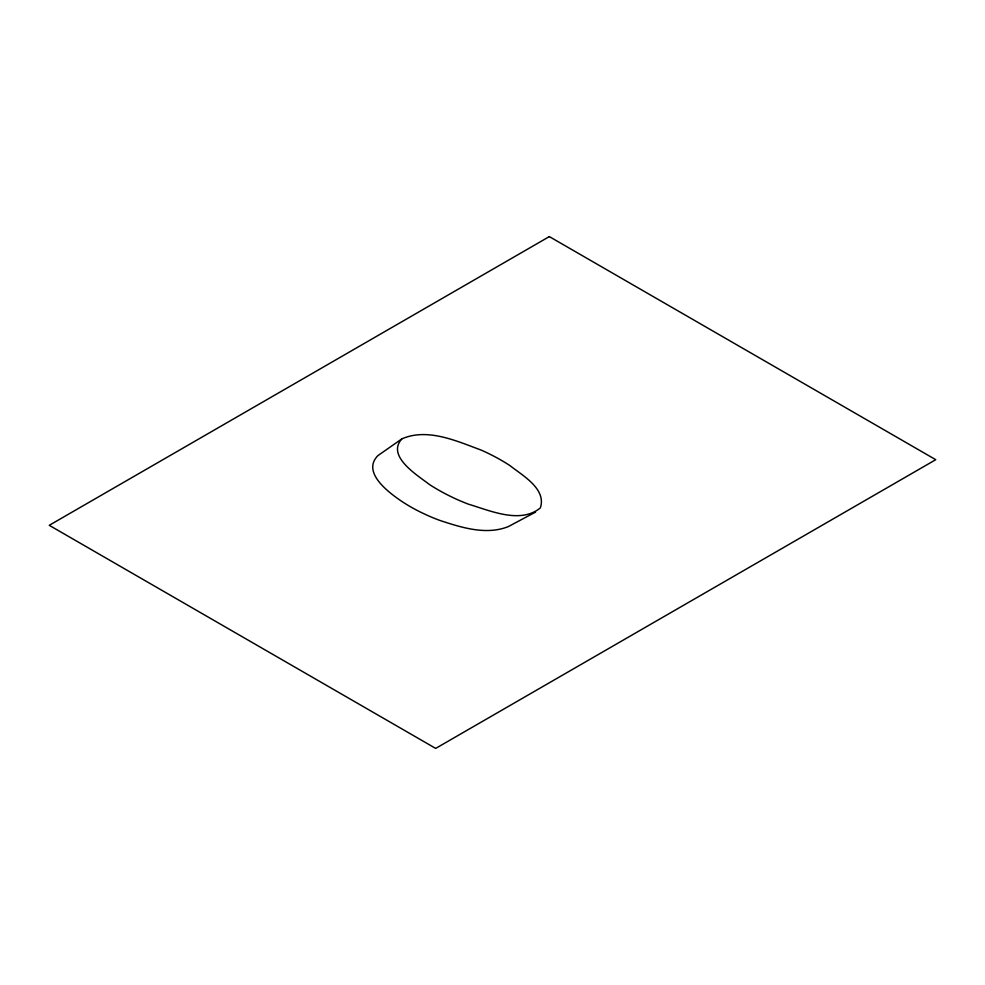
<?xml version="1.0" encoding="UTF-8"?>
<svg xmlns="http://www.w3.org/2000/svg" width="985" height="985" viewBox="0 0 985 985"><rect width="100%" height="100%" fill="white"/><g stroke="black" fill="none" stroke-linecap="round" stroke-linejoin="round"><path stroke-width="1.48" d="M401.868 438.867C385.923 456.264 417.8 475.459 429.448 484.509A209.768 121.106 0 0 0 449.283 495.787L454.627 498.361A188.147 108.621 0 0 0 468.38 504.16C490.296 510.661 520.154 524.291 540.346 507.928C546.761 488.819 522.333 475.447 509.984 465.622A204.277 117.941 0 0 0 481.111 450.059C456.818 441.132 427.552 427.601 401.868 438.867L377.883 455.636C361.286 472.48 389.063 492.796 402.139 501.624A183.764 106.097 0 0 0 421.383 512.545L426.616 515.007A166.194 95.951 0 0 0 440.135 520.523C461.62 527.591 486.245 535.409 508.309 526.606L535.606 512.065M549.322 236.597L49.25 525.313L435.678 748.403L935.75 459.687L549.322 236.597"/></g></svg>
